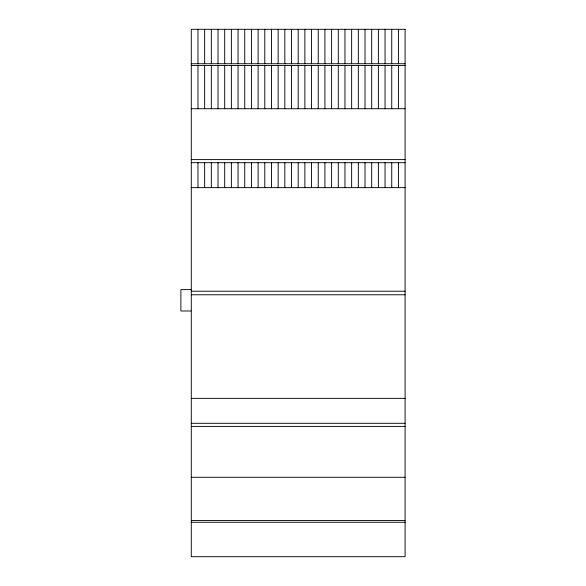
<?xml version="1.0" encoding="UTF-8"?>
<svg xmlns="http://www.w3.org/2000/svg" width="586" height="586" viewBox="0 0 586 586"><rect width="100%" height="100%" fill="white"/><g stroke="black" fill="none" stroke-linecap="round" stroke-linejoin="round"><path stroke-width="0.88" d="M191.285 63.735L405.102 63.735M191.285 65.522L405.102 65.522M191.285 108.725L405.102 108.725M191.285 159.604L405.102 159.604M191.285 162.696L405.102 162.696M191.285 187.637L405.102 187.637M190.955 289.609L180.898 289.609L180.898 310.99L190.955 310.99M191.285 291.22L405.102 291.22M191.285 294.78L405.102 294.78M191.285 398.363L405.102 398.363M191.285 423.304L405.102 423.304M191.285 426.396L405.102 426.396M191.285 477.275L405.102 477.275M191.285 520.478L405.102 520.478M191.285 522.265L405.102 522.265M398.414 29.3L398.414 63.771M398.414 65.522L398.414 108.725M398.414 162.696L398.414 187.637M391.734 29.3L391.734 63.771M391.734 65.522L391.734 108.725M391.734 162.696L391.734 187.637M385.053 29.3L385.053 63.771M385.053 65.522L385.053 108.725M385.053 162.696L385.053 187.637M378.373 29.3L378.373 63.771M378.373 65.522L378.373 108.725M378.373 162.696L378.373 187.637M371.692 29.3L371.692 63.771M371.692 65.522L371.692 108.725M371.692 162.696L371.692 187.637M365.012 29.3L365.012 63.771M365.012 65.522L365.012 108.725M365.012 162.696L365.012 187.637M358.324 29.3L358.324 63.771M358.324 65.522L358.324 108.725M358.324 162.696L358.324 187.637M351.644 29.3L351.644 63.771M351.644 65.522L351.644 108.725M351.644 162.696L351.644 187.637M344.964 29.3L344.964 63.771M344.964 65.522L344.964 108.725M344.964 162.696L344.964 187.637M338.283 29.3L338.283 63.771M338.283 65.522L338.283 108.725M338.283 162.696L338.283 187.637M331.603 29.3L331.603 63.771M331.603 65.522L331.603 108.725M331.603 162.696L331.603 187.637M324.922 29.3L324.922 63.771M324.922 65.522L324.922 108.725M324.922 162.696L324.922 187.637M318.235 29.3L318.235 63.771M318.235 65.522L318.235 108.725M318.235 162.696L318.235 187.637M311.554 29.3L311.554 63.771M311.554 65.522L311.554 108.725M311.554 162.696L311.554 187.637M304.874 29.3L304.874 63.771M304.874 65.522L304.874 108.725M304.874 162.696L304.874 187.637M298.193 29.3L298.193 63.771M298.193 65.522L298.193 108.725M298.193 162.696L298.193 187.637M291.513 29.3L291.513 63.771M291.513 65.522L291.513 108.725M291.513 162.696L291.513 187.637M284.833 29.3L284.833 63.771M284.833 65.522L284.833 108.725M284.833 162.696L284.833 187.637M278.145 29.3L278.145 63.771M278.145 65.522L278.145 108.725M278.145 162.696L278.145 187.637M271.465 29.3L271.465 63.771M271.465 65.522L271.465 108.725M271.465 162.696L271.465 187.637M264.784 29.3L264.784 63.771M264.784 65.522L264.784 108.725M264.784 162.696L264.784 187.637M258.104 29.3L258.104 63.771M258.104 65.522L258.104 108.725M258.104 162.696L258.104 187.637M251.423 29.3L251.423 63.771M251.423 65.522L251.423 108.725M251.423 162.696L251.423 187.637M244.743 29.3L244.743 63.771M244.743 65.522L244.743 108.725M244.743 162.696L244.743 187.637M238.055 29.3L238.055 63.771M238.055 65.522L238.055 108.725M238.055 162.696L238.055 187.637M231.375 29.3L231.375 63.771M231.375 65.522L231.375 108.725M231.375 162.696L231.375 187.637M224.694 29.3L224.694 63.771M224.694 65.522L224.694 108.725M224.694 162.696L224.694 187.637M218.014 29.3L218.014 63.771M218.014 65.522L218.014 108.725M218.014 162.696L218.014 187.637M211.334 29.3L211.334 63.771M211.334 65.522L211.334 108.725M211.334 162.696L211.334 187.637M204.653 29.3L204.653 63.771M204.653 65.522L204.653 108.725M204.653 162.696L204.653 187.637M197.973 29.3L197.973 63.771M197.973 65.522L197.973 108.725M197.973 162.696L197.973 187.637M405.102 29.3L191.285 29.3L191.285 556.7L405.102 556.7L405.102 29.3"/></g></svg>
